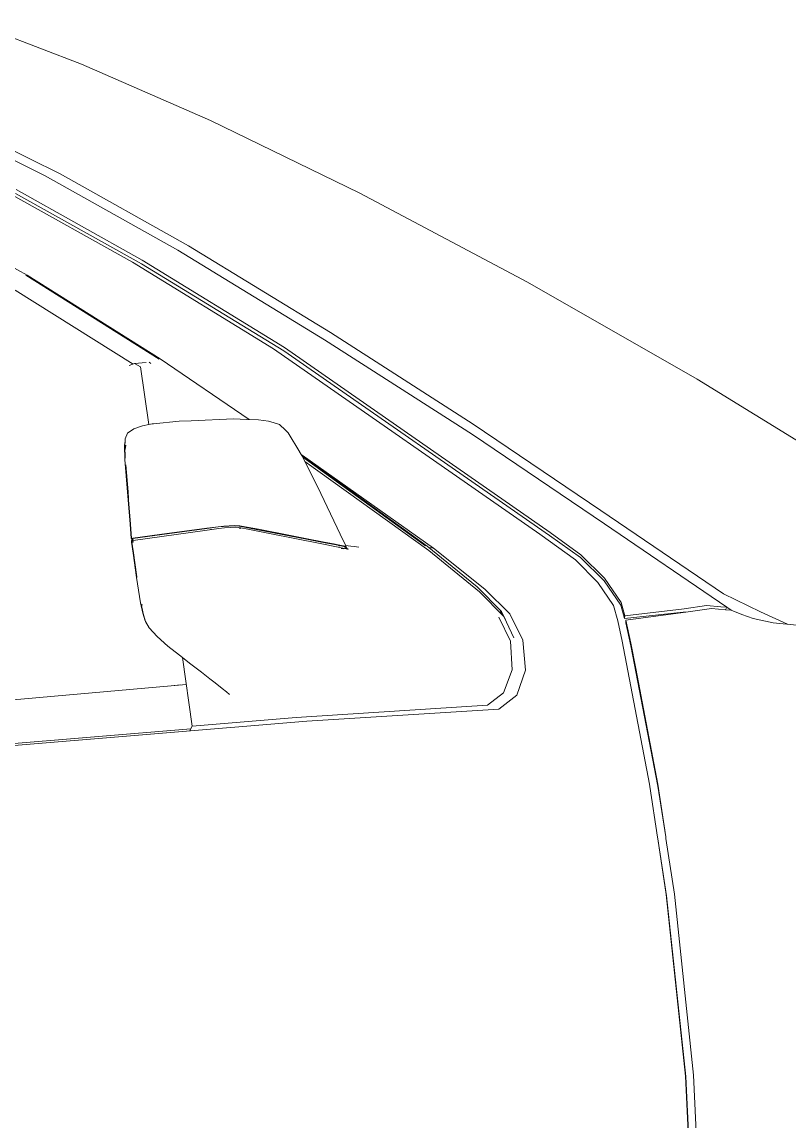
# Model space of a CAD drawing. Header units: millimetres. Extents: x 1010 to 1494, y -119 to 564.
# Drawn here: x 1394.253 to 1394.74, y 476.058 to 476.756 of the extents above; entities that cross this region are included whole.
import ezdxf

# ---------------------------------------------------------------- set-up
doc = ezdxf.new("R2010")
doc.units = ezdxf.units.MM
doc.layers.get('0').update_dxf_attribs({"lineweight": 9})
doc.layers.add('Edges', color=7, linetype='Continuous', lineweight=9)

# ---------------------------------------------------------------- blocks, each defined once
blk = doc.blocks.new('rs')
at = {"layer": 'Edges'}
for p, q in [((-76.413, 42.001), (-73.267, 43.611)), ((-80.062, 39.92), (-76.413, 42.001)), ((-72.178, 40.882), (-75.429, 38.817)), ((-71.624, 40.935), (-74.979, 38.805)), ((-84.264, 37.286), (-80.062, 39.92)), ((-75.429, 38.817), (-79.008, 36.267)), ((-74.979, 38.805), (-78.677, 36.17)), ((-74.069, 38.491), (-77.591, 35.989)), ((-77.558, 35.882), (-74.037, 38.378)), ((-77.291, 35.961), (-73.857, 38.399)), ((-88.963, 34.104), (-84.264, 37.286)), ((-74.119, 35.915), (-72.113, 37.312)), ((-79.008, 36.267), (-82.946, 33.241)), ((-78.677, 36.17), (-82.749, 33.041)), ((-77.591, 35.989), (-81.532, 32.942)), ((-81.502, 32.844), (-77.558, 35.882)), ((-81.208, 32.939), (-77.291, 35.961)), ((-77.811, 32.999), (-74.119, 35.915)), ((-74.087, 35.912), (-77.774, 33.001)), ((-73.722, 35.509), (-76.988, 32.934)), ((-93.689, 30.684), (-88.963, 34.104)), ((-82.946, 33.241), (-86.9, 30.067)), ((-81.532, 32.942), (-88.833, 26.599)), ((-81.208, 32.939), (-88.523, 26.581)), ((-82.749, 33.041), (-86.84, 29.761)), ((-80.259, 30.915), (-77.811, 32.999)), ((-77.519, 32.891), (-77.467, 32.936)), ((-77.031, 32.943), (-77.379, 32.94)), ((-77.201, 32.824), (-77.031, 32.943)), ((-76.867, 32.907), (-77.031, 32.943)), ((-81.502, 32.844), (-88.808, 26.512)), ((-77.201, 32.824), (-77.26, 31.086)), ((-80.192, 30.926), (-80.53, 30.88)), ((-80.192, 30.926), (-79.796, 30.983)), ((-79.796, 30.983), (-78.528, 31.068)), ((-78.176, 31.09), (-78.528, 31.068)), ((-77.398, 31.096), (-78.176, 31.09)), ((-77.371, 31.094), (-77.398, 31.096)), ((-77.366, 31.094), (-77.371, 31.094)), ((-77.26, 31.086), (-77.366, 31.094)), ((-77.068, 31.074), (-77.26, 31.086)), ((-76.797, 31.009), (-77.068, 31.074)), ((-76.596, 30.901), (-76.797, 31.009)), ((-76.512, 30.74), (-76.596, 30.901)), ((-98.017, 27.342), (-93.689, 30.684)), ((-81.138, 30.669), (-81.3, 30.484)), ((-80.985, 30.739), (-81.138, 30.669)), ((-80.985, 30.739), (-80.829, 30.808)), ((-80.829, 30.808), (-80.53, 30.88)), ((-76.512, 30.74), (-76.501, 30.674)), ((-76.501, 30.674), (-76.476, 30.548)), ((-76.481, 30.547), (-76.501, 30.674)), ((-81.371, 30.4), (-81.653, 29.784)), ((-81.3, 30.484), (-81.371, 30.4)), ((-76.509, 30.547), (-76.507, 30.544)), ((-76.507, 30.544), (-76.481, 30.427)), ((-76.476, 30.548), (-76.481, 30.547)), ((-76.45, 30.168), (-76.481, 30.547)), ((-76.481, 30.427), (-76.48, 30.423)), ((-76.476, 30.548), (-76.44, 30.128)), ((-86.9, 30.067), (-90.414, 27.097)), ((-81.688, 29.714), (-81.581, 29.941)), ((-76.45, 29.97), (-76.427, 29.159)), ((-76.44, 30.128), (-76.409, 29.152)), ((-86.84, 29.761), (-90.475, 26.688)), ((-85.318, 26.509), (-81.715, 29.692)), ((-85.142, 26.59), (-81.707, 29.678)), ((-81.729, 29.628), (-85.095, 26.601)), ((-81.722, 29.646), (-82.153, 28.491)), ((-81.722, 29.646), (-81.707, 29.678)), ((-81.69, 29.712), (-81.715, 29.692)), ((-81.715, 29.692), (-81.697, 29.696)), ((-81.707, 29.678), (-81.705, 29.679)), ((-81.705, 29.679), (-81.697, 29.696)), ((-81.69, 29.712), (-81.698, 29.696)), ((-81.697, 29.696), (-81.69, 29.712)), ((-81.688, 29.714), (-81.69, 29.712)), ((-81.778, 29.497), (-85.171, 26.453)), ((-76.427, 29.159), (-76.421, 28.943)), ((-76.394, 28.188), (-76.419, 29.157)), ((-76.384, 28.187), (-76.409, 29.152)), ((-82.153, 28.491), (-82.675, 27)), ((-76.384, 27.763), (-76.394, 28.188)), ((-76.384, 28.187), (-76.374, 27.762)), ((-80.164, 27.618), (-81.581, 27.185)), ((-81.115, 27.343), (-80.187, 27.627)), ((-80.647, 27.421), (-79.87, 27.666)), ((-79.85, 27.727), (-80.187, 27.627)), ((-80.164, 27.618), (-79.827, 27.719)), ((-79.87, 27.666), (-79.659, 27.729)), ((-79.64, 27.787), (-79.85, 27.727)), ((-79.827, 27.719), (-79.618, 27.778)), ((-79.659, 27.729), (-79.508, 27.759)), ((-79.637, 27.719), (-79.659, 27.712)), ((-79.489, 27.815), (-79.64, 27.787)), ((-79.609, 27.725), (-79.637, 27.719)), ((-79.618, 27.778), (-79.47, 27.805)), ((-79.508, 27.759), (-79.343, 27.772)), ((-79.326, 27.828), (-79.489, 27.815)), ((-79.47, 27.805), (-79.313, 27.818)), ((-79.343, 27.772), (-79.181, 27.774)), ((-79.163, 27.833), (-79.326, 27.828)), ((-79.313, 27.818), (-79.156, 27.824)), ((-79.181, 27.774), (-79.011, 27.774)), ((-78.995, 27.833), (-79.163, 27.833)), ((-79.156, 27.824), (-78.993, 27.825)), ((-79.011, 27.774), (-78.661, 27.765)), ((-78.648, 27.825), (-78.995, 27.833)), ((-78.993, 27.825), (-78.651, 27.82)), ((-78.769, 27.779), (-78.77, 27.768)), ((-78.766, 27.828), (-78.766, 27.822)), ((-78.661, 27.765), (-76.423, 27.699)), ((-78.651, 27.82), (-77.304, 27.784)), ((-77.3, 27.789), (-78.648, 27.825)), ((-77.304, 27.784), (-76.423, 27.758)), ((-76.42, 27.763), (-77.3, 27.789)), ((-76.79, 27.769), (-76.791, 27.774)), ((-76.423, 27.758), (-76.42, 27.763)), ((-76.423, 27.758), (-76.397, 27.759)), ((-76.423, 27.699), (-76.423, 27.758)), ((-76.423, 27.699), (-76.419, 27.699)), ((-76.384, 27.763), (-76.42, 27.763)), ((-76.42, 27.763), (-76.397, 27.759)), ((-76.42, 27.65), (-76.419, 27.699)), ((-76.384, 27.648), (-76.42, 27.65)), ((-76.396, 27.693), (-76.419, 27.699)), ((-76.419, 27.699), (-76.383, 27.697)), ((-76.396, 27.693), (-76.419, 27.693)), ((-76.397, 27.759), (-76.416, 27.755)), ((-76.416, 27.755), (-76.414, 27.689)), ((-76.398, 27.755), (-76.416, 27.755)), ((-76.414, 27.689), (-76.396, 27.693)), ((-76.414, 27.689), (-76.388, 27.689)), ((-76.397, 27.759), (-76.384, 27.763)), ((-76.397, 27.759), (-76.374, 27.762)), ((-76.396, 27.693), (-76.397, 27.759)), ((-76.397, 27.759), (-76.39, 27.755)), ((-76.39, 27.755), (-76.397, 27.755)), ((-76.383, 27.697), (-76.396, 27.693)), ((-76.373, 27.696), (-76.396, 27.693)), ((-76.388, 27.689), (-76.396, 27.693)), ((-76.394, 27.324), (-76.384, 27.648)), ((-76.39, 27.763), (-76.39, 27.755)), ((-76.39, 27.755), (-76.374, 27.762)), ((-76.388, 27.689), (-76.39, 27.755)), ((-76.388, 27.689), (-76.39, 27.649)), ((-76.373, 27.696), (-76.388, 27.689)), ((-76.374, 27.762), (-76.384, 27.763)), ((-76.384, 27.648), (-76.374, 27.647)), ((-76.384, 27.323), (-76.374, 27.647)), ((-76.383, 27.697), (-76.373, 27.696)), ((-76.374, 27.647), (-76.373, 27.696)), ((-81.115, 27.343), (-81.604, 27.192)), ((-81.138, 27.268), (-80.647, 27.421)), ((-76.419, 26.606), (-76.394, 27.324)), ((-76.409, 26.583), (-76.384, 27.323)), ((-90.414, 27.097), (-93.791, 24.228)), ((-82.722, 26.872), (-82.675, 27)), ((-82.369, 26.951), (-82.552, 26.894)), ((-82.438, 26.915), (-82.23, 26.981)), ((-82.393, 26.871), (-82.066, 26.976)), ((-82.386, 26.94), (-82.23, 26.981)), ((-82.042, 27.055), (-82.369, 26.951)), ((-82.23, 26.981), (-82.019, 27.048)), ((-82.167, 27.001), (-82.191, 27)), ((-82.066, 26.976), (-81.138, 27.268)), ((-81.604, 27.192), (-82.042, 27.055)), ((-82.019, 27.048), (-81.581, 27.185)), ((-90.475, 26.688), (-93.851, 23.819)), ((-83.104, 26.779), (-82.968, 26.811)), ((-82.968, 26.811), (-82.875, 26.835)), ((-82.72, 26.872), (-82.875, 26.835)), ((-82.722, 26.869), (-82.875, 26.835)), ((-82.692, 26.808), (-82.788, 26.757)), ((-82.788, 26.757), (-82.772, 26.748)), ((-82.788, 26.757), (-82.765, 26.754)), ((-82.765, 26.754), (-82.678, 26.781)), ((-82.761, 26.755), (-82.709, 26.835)), ((-82.652, 26.861), (-82.733, 26.835)), ((-82.733, 26.835), (-82.73, 26.848)), ((-82.71, 26.825), (-82.733, 26.835)), ((-82.733, 26.764), (-82.677, 26.794)), ((-82.73, 26.848), (-82.728, 26.849)), ((-82.728, 26.849), (-82.721, 26.87)), ((-82.721, 26.87), (-82.722, 26.872)), ((-82.721, 26.87), (-82.722, 26.869)), ((-82.527, 26.887), (-82.71, 26.825)), ((-82.709, 26.835), (-82.71, 26.825)), ((-82.676, 26.853), (-82.709, 26.835)), ((-82.678, 26.781), (-82.576, 26.813)), ((-82.576, 26.798), (-82.654, 26.773)), ((-82.552, 26.894), (-82.652, 26.861)), ((-82.576, 26.813), (-82.393, 26.871)), ((-82.533, 26.869), (-82.504, 26.883)), ((-82.527, 26.887), (-82.438, 26.915)), ((-82.438, 26.915), (-82.386, 26.94)), ((-88.833, 26.599), (-89.678, 25.843)), ((-89.66, 25.759), (-88.808, 26.512)), ((-89.5, 25.704), (-88.523, 26.581)), ((-85.318, 26.509), (-86.715, 25.128)), ((-85.171, 26.453), (-86.546, 25.068)), ((-86.499, 25.219), (-85.142, 26.59)), ((-85.194, 26.538), (-85.318, 26.509)), ((-76.443, 25.817), (-76.409, 26.583)), ((-76.419, 26.606), (-76.42, 26.581)), ((-76.419, 26.581), (-76.419, 26.606)), ((-89.678, 25.843), (-90.302, 25.075)), ((-90.286, 24.997), (-89.66, 25.759)), ((-90.096, 24.961), (-89.5, 25.704)), ((-76.492, 25.761), (-76.497, 25.748)), ((-76.489, 25.494), (-76.456, 25.789)), ((-76.479, 25.506), (-76.443, 25.817)), ((-76.537, 25.254), (-76.489, 25.494)), ((-76.522, 25.304), (-76.537, 25.254)), ((-76.479, 25.506), (-76.522, 25.304)), ((-90.302, 25.075), (-90.722, 24.293)), ((-90.706, 24.217), (-90.286, 24.997)), ((-87.376, 24.315), (-86.715, 25.128)), ((-86.546, 25.068), (-87.19, 24.25)), ((-87.137, 24.41), (-86.499, 25.219)), ((-76.835, 24.763), (-76.622, 25.049)), ((-76.622, 25.049), (-76.537, 25.254)), ((-90.488, 24.234), (-90.096, 24.961)), ((-77.119, 24.449), (-76.835, 24.763)), ((-87.376, 24.315), (-87.682, 23.487)), ((-87.42, 23.592), (-87.137, 24.41)), ((-87.137, 24.368), (-87.167, 24.278)), ((-87.096, 24.42), (-87.137, 24.368)), ((-77.431, 24.139), (-77.119, 24.449)), ((-93.791, 24.228), (-94.835, 23.575)), ((-90.722, 24.293), (-90.787, 23.886)), ((-90.771, 23.808), (-90.706, 24.217)), ((-90.564, 23.76), (-90.488, 24.234)), ((-87.309, 23.5), (-87.042, 24.251)), ((-87.232, 24.157), (-87.19, 24.25)), ((-77.745, 23.839), (-77.431, 24.139)), ((-77.513, 24.061), (-77.589, 21.989)), ((-93.969, 23.72), (-94.268, 23.553)), ((-93.969, 23.72), (-93.851, 23.819)), ((-93.801, 23.747), (-93.969, 23.72)), ((-93.67, 23.852), (-93.851, 23.819)), ((-93.851, 23.819), (-93.8, 23.748)), ((-93.388, 23.825), (-93.801, 23.747)), ((-93.247, 23.937), (-93.67, 23.852)), ((-93.388, 23.825), (-92.684, 23.807)), ((-92.574, 23.911), (-93.247, 23.937)), ((-92.535, 23.809), (-92.684, 23.807)), ((-90.807, 23.759), (-92.684, 23.807)), ((-90.787, 23.886), (-92.574, 23.911)), ((-92.535, 23.809), (-90.771, 23.808)), ((-90.882, 23.059), (-90.807, 23.759)), ((-90.794, 23.675), (-90.873, 22.975)), ((-90.794, 23.675), (-90.807, 23.759)), ((-90.787, 23.886), (-90.771, 23.808)), ((-90.632, 23.147), (-90.564, 23.76)), ((-78.033, 23.563), (-77.745, 23.839)), ((-77.543, 23.252), (-42.379, 23.878)), ((-94.835, 23.575), (-95.597, 23.117)), ((-94.592, 23.403), (-95.175, 23.204)), ((-94.268, 23.553), (-94.592, 23.403)), ((-87.667, 22.594), (-87.682, 23.487)), ((-87.42, 23.588), (-87.42, 23.592)), ((-87.273, 22.647), (-87.309, 23.5)), ((-78.403, 23.202), (-78.26, 23.341)), ((-78.26, 23.341), (-78.033, 23.563)), ((-95.175, 23.204), (-95.964, 23.04)), ((-90.984, 18.808), (-90.632, 23.147)), ((-90.944, 22.286), (-90.882, 23.059)), ((-78.711, 22.898), (-78.592, 23.016)), ((-78.403, 23.202), (-78.592, 23.016)), ((-77.374, 23.254), (-77.18, 23.258)), ((-91.229, 18.719), (-90.873, 22.975)), ((-78.798, 22.813), (-78.711, 22.898)), ((-87.33, 21.872), (-87.667, 22.594)), ((-86.944, 21.985), (-87.273, 22.647)), ((-91.229, 18.788), (-90.944, 22.286)), ((-70.073, 22.041), (-81.007, 21.777)), ((-80.708, 22.123), (-80.708, 22.124)), ((-69.867, 22.107), (-77.536, 21.922)), ((-86.746, 21.52), (-87.33, 21.872)), ((-86.42, 21.671), (-86.944, 21.985)), ((-81.007, 21.777), (-86.746, 21.52)), ((-80.704, 21.92), (-86.42, 21.671)), ((-77.589, 21.989), (-80.704, 21.92)), ((-77.499, 21.875), (-77.589, 21.989)), ((-91.3, 17.195), (-91.229, 18.788)), ((-91.055, 17.21), (-90.988, 18.739)), ((-90.988, 18.739), (-90.984, 18.808)), ((-91.229, 18.719), (-91.3, 17.195)), ((-91.373, 15.466), (-91.301, 17.145)), ((-91.3, 17.195), (-91.301, 17.145)), ((-91.136, 15.441), (-91.058, 17.159)), ((-91.058, 17.159), (-91.131, 15.475)), ((-91.058, 17.159), (-91.055, 17.21)), ((-91.363, 10.028), (-91.373, 15.466)), ((-91.131, 15.475), (-91.12, 10.021)), ((-91.136, 15.441), (-91.128, 10.013)), ((-90.992, 3.554), (-91.363, 10.028)), ((-91.128, 10.013), (-90.754, 3.533)), ((-91.12, 10.021), (-90.747, 3.518))]:
    blk.add_line(p, q, dxfattribs=at)

msp = doc.modelspace()

# ---------------------------------------------------------------- block references
at = {"xscale": -0.02122798653101838, "yscale": 0.02122798653101838, "zscale": 0.02122798653101838, "rotation": 6.132429676430879}
msp.add_blockref('rs', (1392.77352, 475.66905), dxfattribs=at)

doc.saveas('drawing.dxf')
